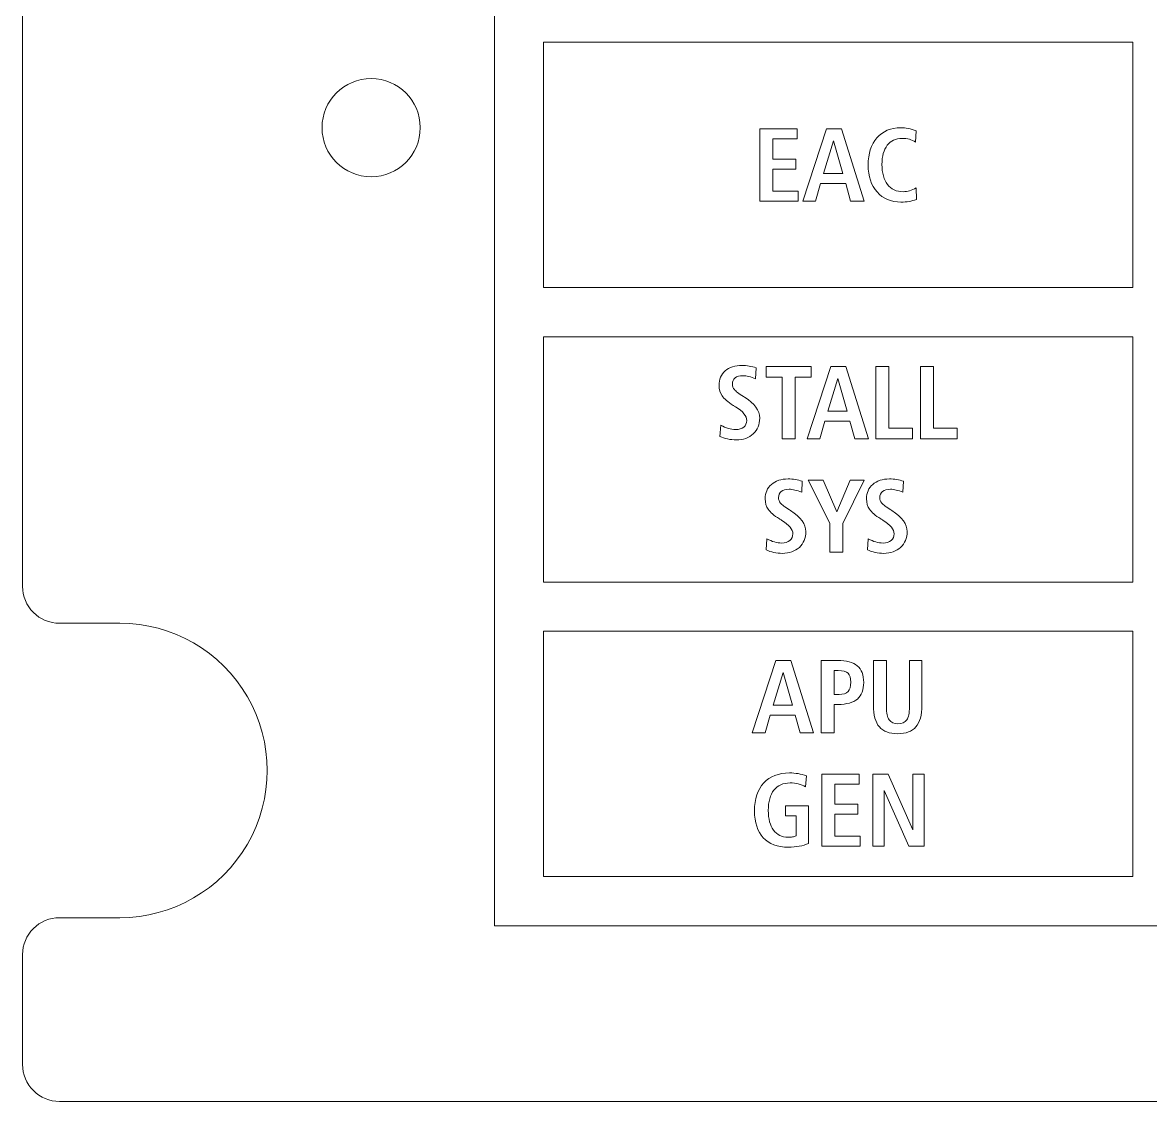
# Model space of a CAD drawing. Header units: millimetres. Extents: x -170 to 781, y -239 to -77.
# Drawn here: x 481.44 to 527.39, y -239.32 to -195.35 of the extents above; entities that cross this region are included whole.
import ezdxf

# ---------------------------------------------------------------- set-up
doc = ezdxf.new("R2010")
doc.units = ezdxf.units.MM
doc.header["$MEASUREMENT"] = 0
for name, color, linetype in [('Cut', 7, 'Continuous'), ('Engrave', 7, 'Continuous'), ('Mask', 7, 'Continuous')]:
    doc.layers.add(name, color=color, linetype=linetype)

msp = doc.modelspace()

# ---------------------------------------------------------------- linework, layer by layer
at = {"layer": 'Cut', "color": 250, "lineweight": 9}
msp.add_ellipse((495.6435, -199.6357), major_axis=(0, 2), ratio=1, dxfattribs=at)
msp.add_open_spline([(625.8935, -133.0419), (625.8935, -133.0419), (625.8935, -185.2646), (625.8935, -185.2646), (625.8935, -185.2646), (625.8935, -185.2654), (625.8935, -185.2661), (625.8935, -185.2669), (625.8935, -185.2669), (625.8935, -185.2669), (625.8935, -189.7544), (625.8935, -189.7544), (625.8935, -189.7544), (625.8935, -189.7544), (625.8935, -204.7521), (625.8935, -204.7521), (625.8935, -204.7521), (625.8935, -204.7529), (625.8935, -204.7536), (625.8935, -204.7544), (625.8935, -204.7544), (625.8935, -204.7544), (625.8935, -211.5419), (625.8935, -211.5419), (625.8935, -211.5419), (625.8935, -211.5419), (625.8935, -218.3294), (625.8935, -218.3294), (625.8935, -218.3294), (625.8933, -218.7274), (625.7349, -219.1091), (625.4532, -219.3904), (625.4532, -219.3904), (625.1716, -219.6717), (624.7916, -219.8296), (624.3935, -219.8294), (624.3935, -219.8294), (624.3935, -219.8294), (621.931, -219.8294), (621.931, -219.8294), (621.931, -219.8294), (619.7874, -219.8294), (617.8067, -220.973), (616.7349, -222.8294), (616.7349, -222.8294), (615.6631, -224.6858), (615.6631, -226.973), (616.7349, -228.8294), (616.7349, -228.8294), (617.8067, -230.6858), (619.7874, -231.8294), (621.931, -231.8294), (621.931, -231.8294), (621.931, -231.8294), (624.3935, -231.8294), (624.3935, -231.8294), (624.3935, -231.8294), (624.7916, -231.8296), (625.1733, -231.988), (625.4546, -232.2697), (625.4546, -232.2697), (625.7359, -232.5513), (625.8938, -232.9313), (625.8935, -233.3294), (625.8935, -233.3294), (625.8935, -233.3294), (625.8935, -237.8169), (625.8935, -237.8169), (625.8935, -237.8169), (625.8933, -238.2149), (625.7349, -238.5966), (625.4532, -238.8779), (625.4532, -238.8779), (625.1716, -239.1592), (624.7916, -239.3171), (624.3935, -239.3169), (624.3935, -239.3169), (624.3935, -239.3169), (482.9435, -239.3169), (482.9435, -239.3169), (482.9435, -239.3169), (482.5455, -239.3166), (482.1638, -239.1582), (481.8825, -238.8766), (481.8825, -238.8766), (481.6012, -238.5949), (481.4433, -238.2149), (481.4435, -237.8169), (481.4435, -237.8169), (481.4435, -237.8169), (481.4435, -233.3294), (481.4435, -233.3294), (481.4435, -233.3294), (481.4438, -232.9313), (481.6022, -232.5496), (481.8838, -232.2683), (481.8838, -232.2683), (482.1655, -231.987), (482.5455, -231.8291), (482.9435, -231.8294), (482.9435, -231.8294), (482.9435, -231.8294), (485.406, -231.8294), (485.406, -231.8294), (485.406, -231.8294), (487.5496, -231.8294), (489.5304, -230.6858), (490.6022, -228.8294), (490.6022, -228.8294), (491.674, -226.973), (491.674, -224.6858), (490.6022, -222.8294), (490.6022, -222.8294), (489.5304, -220.973), (487.5496, -219.8294), (485.406, -219.8294), (485.406, -219.8294), (485.406, -219.8294), (482.9435, -219.8294), (482.9435, -219.8294), (482.9435, -219.8294), (482.5455, -219.8291), (482.1638, -219.6707), (481.8825, -219.3891), (481.8825, -219.3891), (481.6012, -219.1074), (481.4433, -218.7274), (481.4435, -218.3294), (481.4435, -218.3294), (481.4435, -218.3294), (481.4435, -211.5419), (481.4435, -211.5419), (481.4435, -211.5419), (481.4435, -211.5419), (481.4435, -204.7544), (481.4435, -204.7544), (481.4435, -204.7544), (481.4435, -204.7544), (481.4435, -189.7559), (481.4435, -189.7559), (481.4435, -189.7559), (481.4435, -189.7554), (481.4435, -189.7549), (481.4435, -189.7544), (481.4435, -189.7544), (481.4435, -189.7544), (481.4435, -185.2669), (481.4435, -185.2669), (481.4435, -185.2669), (481.4435, -185.2669), (481.4435, -133.0434), (481.4435, -133.0434), (481.4435, -133.0434), (481.4435, -133.0429), (481.4435, -133.0424), (481.4435, -133.0419), (481.4435, -133.0419), (481.4435, -133.0419), (481.4435, -128.5544), (481.4435, -128.5544), (481.4435, -128.5544), (481.4435, -128.5544), (481.4435, -113.5559), (481.4435, -113.5559), (481.4435, -113.5559), (481.4435, -113.5554), (481.4435, -113.5549), (481.4435, -113.5544), (481.4435, -113.5544), (481.4435, -113.5544), (481.4435, -106.7669), (481.4435, -106.7669), (481.4435, -106.7669), (481.4435, -106.7669), (481.4435, -99.9794), (481.4435, -99.9794), (481.4435, -99.9794), (481.4438, -99.5813), (481.6022, -99.1996), (481.8838, -98.9183), (481.8838, -98.9183), (482.1655, -98.637), (482.5455, -98.4791), (482.9435, -98.4794), (482.9435, -98.4794), (482.9435, -98.4794), (485.406, -98.4794), (485.406, -98.4794), (485.406, -98.4794), (487.5496, -98.4794), (489.5304, -97.3358), (490.6022, -95.4794), (490.6022, -95.4794), (491.674, -93.623), (491.674, -91.3358), (490.6022, -89.4794), (490.6022, -89.4794), (489.5304, -87.623), (487.5496, -86.4794), (485.406, -86.4794), (485.406, -86.4794), (485.406, -86.4794), (482.9435, -86.4794), (482.9435, -86.4794), (482.9435, -86.4794), (482.5455, -86.4791), (482.1638, -86.3207), (481.8825, -86.0391), (481.8825, -86.0391), (481.6012, -85.7574), (481.4433, -85.3774), (481.4435, -84.9794), (481.4435, -84.9794), (481.4435, -84.9794), (481.4435, -80.4919), (481.4435, -80.4919), (481.4435, -80.4919), (481.4438, -80.0938), (481.6022, -79.7121), (481.8838, -79.4308), (481.8838, -79.4308), (482.1655, -79.1495), (482.5455, -78.9916), (482.9435, -78.9919), (482.9435, -78.9919), (482.9435, -78.9919), (624.3935, -78.9919), (624.3935, -78.9919), (624.3935, -78.9919), (624.7916, -78.9921), (625.1733, -79.1505), (625.4546, -79.4322), (625.4546, -79.4322), (625.7359, -79.7138), (625.8938, -80.0938), (625.8935, -80.4919), (625.8935, -80.4919), (625.8935, -80.4919), (625.8935, -84.9794), (625.8935, -84.9794), (625.8935, -84.9794), (625.8933, -85.3774), (625.7349, -85.7591), (625.4532, -86.0404), (625.4532, -86.0404), (625.1716, -86.3217), (624.7916, -86.4796), (624.3935, -86.4794), (624.3935, -86.4794), (624.3935, -86.4794), (621.931, -86.4794), (621.931, -86.4794), (621.931, -86.4794), (619.7874, -86.4794), (617.8067, -87.623), (616.7349, -89.4794), (616.7349, -89.4794), (615.6631, -91.3358), (615.6631, -93.623), (616.7349, -95.4794), (616.7349, -95.4794), (617.8067, -97.3358), (619.7874, -98.4794), (621.931, -98.4794), (621.931, -98.4794), (621.931, -98.4794), (624.3935, -98.4794), (624.3935, -98.4794), (624.3935, -98.4794), (624.7916, -98.4796), (625.1733, -98.638), (625.4546, -98.9197), (625.4546, -98.9197), (625.7359, -99.2013), (625.8938, -99.5813), (625.8935, -99.9794), (625.8935, -99.9794), (625.8935, -99.9794), (625.8935, -106.7669), (625.8935, -106.7669), (625.8935, -106.7669), (625.8935, -106.7669), (625.8935, -113.5544), (625.8935, -113.5544), (625.8935, -113.5544), (625.8935, -113.5544), (625.8935, -128.5521), (625.8935, -128.5521), (625.8935, -128.5521), (625.8935, -128.5529), (625.8935, -128.5536), (625.8935, -128.5544), (625.8935, -128.5544), (625.8935, -128.5544), (625.8935, -133.0419), (625.8935, -133.0419)], degree=3, knots=[0, 0, 0, 0, 0.0133333, 0.0133333, 0.0133333, 0.0133333, 0.0266667, 0.0266667, 0.0266667, 0.0266667, 0.04, 0.04, 0.04, 0.04, 0.0533333, 0.0533333, 0.0533333, 0.0533333, 0.0666667, 0.0666667, 0.0666667, 0.0666667, 0.08, 0.08, 0.08, 0.08, 0.0933333, 0.0933333, 0.0933333, 0.0933333, 0.1066667, 0.1066667, 0.1066667, 0.1066667, 0.12, 0.12, 0.12, 0.12, 0.1333333, 0.1333333, 0.1333333, 0.1333333, 0.1466667, 0.1466667, 0.1466667, 0.1466667, 0.16, 0.16, 0.16, 0.16, 0.1733333, 0.1733333, 0.1733333, 0.1733333, 0.1866667, 0.1866667, 0.1866667, 0.1866667, 0.2, 0.2, 0.2, 0.2, 0.2133333, 0.2133333, 0.2133333, 0.2133333, 0.2266667, 0.2266667, 0.2266667, 0.2266667, 0.24, 0.24, 0.24, 0.24, 0.2533333, 0.2533333, 0.2533333, 0.2533333, 0.2666667, 0.2666667, 0.2666667, 0.2666667, 0.28, 0.28, 0.28, 0.28, 0.2933333, 0.2933333, 0.2933333, 0.2933333, 0.3066667, 0.3066667, 0.3066667, 0.3066667, 0.32, 0.32, 0.32, 0.32, 0.3333333, 0.3333333, 0.3333333, 0.3333333, 0.3466667, 0.3466667, 0.3466667, 0.3466667, 0.36, 0.36, 0.36, 0.36, 0.3733333, 0.3733333, 0.3733333, 0.3733333, 0.3866667, 0.3866667, 0.3866667, 0.3866667, 0.4, 0.4, 0.4, 0.4, 0.4133333, 0.4133333, 0.4133333, 0.4133333, 0.4266667, 0.4266667, 0.4266667, 0.4266667, 0.44, 0.44, 0.44, 0.44, 0.4533333, 0.4533333, 0.4533333, 0.4533333, 0.4666667, 0.4666667, 0.4666667, 0.4666667, 0.48, 0.48, 0.48, 0.48, 0.4933333, 0.4933333, 0.4933333, 0.4933333, 0.5066667, 0.5066667, 0.5066667, 0.5066667, 0.52, 0.52, 0.52, 0.52, 0.5333333, 0.5333333, 0.5333333, 0.5333333, 0.5466667, 0.5466667, 0.5466667, 0.5466667, 0.56, 0.56, 0.56, 0.56, 0.5733333, 0.5733333, 0.5733333, 0.5733333, 0.5866667, 0.5866667, 0.5866667, 0.5866667, 0.6, 0.6, 0.6, 0.6, 0.6133333, 0.6133333, 0.6133333, 0.6133333, 0.6266667, 0.6266667, 0.6266667, 0.6266667, 0.64, 0.64, 0.64, 0.64, 0.6533333, 0.6533333, 0.6533333, 0.6533333, 0.6666667, 0.6666667, 0.6666667, 0.6666667, 0.68, 0.68, 0.68, 0.68, 0.6933333, 0.6933333, 0.6933333, 0.6933333, 0.7066667, 0.7066667, 0.7066667, 0.7066667, 0.72, 0.72, 0.72, 0.72, 0.7333333, 0.7333333, 0.7333333, 0.7333333, 0.7466667, 0.7466667, 0.7466667, 0.7466667, 0.76, 0.76, 0.76, 0.76, 0.7733333, 0.7733333, 0.7733333, 0.7733333, 0.7866667, 0.7866667, 0.7866667, 0.7866667, 0.8, 0.8, 0.8, 0.8, 0.8133333, 0.8133333, 0.8133333, 0.8133333, 0.8266667, 0.8266667, 0.8266667, 0.8266667, 0.84, 0.84, 0.84, 0.84, 0.8533333, 0.8533333, 0.8533333, 0.8533333, 0.8666667, 0.8666667, 0.8666667, 0.8666667, 0.88, 0.88, 0.88, 0.88, 0.8933333, 0.8933333, 0.8933333, 0.8933333, 0.9066667, 0.9066667, 0.9066667, 0.9066667, 0.92, 0.92, 0.92, 0.92, 0.9333333, 0.9333333, 0.9333333, 0.9333333, 0.9466667, 0.9466667, 0.9466667, 0.9466667, 0.96, 0.96, 0.96, 0.96, 0.9733333, 0.9733333, 0.9733333, 0.9733333, 1, 1, 1, 1], dxfattribs=at)
at = {"layer": 'Engrave', "color": 2, "lineweight": 9}
msp.add_lwpolyline([(500.6685, -232.1544), (606.6685, -232.1544), (606.6685, -86.1544), (500.6685, -86.1544), (500.6685, -232.1544)], close=True, dxfattribs=at)
at = {"layer": 'Engrave', "color": 240, "lineweight": 9}
for points, knots in [([(511.4783, -199.6876), (511.4783, -199.6876), (512.9938, -199.6876), (512.9938, -199.6876), (512.9938, -199.6876), (512.9938, -199.6876), (512.9938, -200.094), (512.9938, -200.094), (512.9938, -200.094), (512.9938, -200.094), (512.0074, -200.094), (512.0074, -200.094), (512.0074, -200.094), (512.0074, -200.094), (512.0074, -200.9152), (512.0074, -200.9152), (512.0074, -200.9152), (512.0074, -200.9152), (512.9388, -200.9152), (512.9388, -200.9152), (512.9388, -200.9152), (512.9388, -200.9152), (512.9388, -201.3216), (512.9388, -201.3216), (512.9388, -201.3216), (512.9388, -201.3216), (512.0074, -201.3216), (512.0074, -201.3216), (512.0074, -201.3216), (512.0074, -201.3216), (512.0074, -202.2191), (512.0074, -202.2191), (512.0074, -202.2191), (512.0074, -202.2191), (513.0404, -202.2191), (513.0404, -202.2191), (513.0404, -202.2191), (513.0404, -202.2191), (513.0404, -202.6255), (513.0404, -202.6255), (513.0404, -202.6255), (513.0404, -202.6255), (511.4783, -202.6255), (511.4783, -202.6255), (511.4783, -202.6255), (511.4783, -202.6255), (511.4783, -199.6876), (511.4783, -199.6876)], [0, 0, 0, 0, 0.0769231, 0.0769231, 0.0769231, 0.0769231, 0.1538462, 0.1538462, 0.1538462, 0.1538462, 0.2307692, 0.2307692, 0.2307692, 0.2307692, 0.3076923, 0.3076923, 0.3076923, 0.3076923, 0.3846154, 0.3846154, 0.3846154, 0.3846154, 0.4615385, 0.4615385, 0.4615385, 0.4615385, 0.5384615, 0.5384615, 0.5384615, 0.5384615, 0.6153846, 0.6153846, 0.6153846, 0.6153846, 0.6923077, 0.6923077, 0.6923077, 0.6923077, 0.7692308, 0.7692308, 0.7692308, 0.7692308, 0.8461538, 0.8461538, 0.8461538, 0.8461538, 1, 1, 1, 1]), ([(514.1933, -199.6876), (514.1933, -199.6876), (514.8029, -199.6876), (514.8029, -199.6876), (514.8029, -199.6876), (514.8029, -199.6876), (515.725, -202.6255), (515.725, -202.6255), (515.725, -202.6255), (515.725, -202.6255), (515.1712, -202.6255), (515.1712, -202.6255), (515.1712, -202.6255), (515.1712, -202.6255), (514.9764, -201.9143), (514.9764, -201.9143), (514.9764, -201.9143), (514.9764, -201.9143), (513.9513, -201.9143), (513.9513, -201.9143), (513.9513, -201.9143), (513.9513, -201.9143), (513.7488, -202.6255), (513.7488, -202.6255), (513.7488, -202.6255), (513.7488, -202.6255), (513.2274, -202.6255), (513.2274, -202.6255), (513.2274, -202.6255), (513.2274, -202.6255), (514.1933, -199.6876), (514.1933, -199.6876)], [0, 0, 0, 0, 0.1111111, 0.1111111, 0.1111111, 0.1111111, 0.2222222, 0.2222222, 0.2222222, 0.2222222, 0.3333333, 0.3333333, 0.3333333, 0.3333333, 0.4444444, 0.4444444, 0.4444444, 0.4444444, 0.5555556, 0.5555556, 0.5555556, 0.5555556, 0.6666667, 0.6666667, 0.6666667, 0.6666667, 0.7777778, 0.7777778, 0.7777778, 0.7777778, 1, 1, 1, 1]), ([(517.8423, -199.7652), (517.8423, -199.7652), (517.8212, -200.2217), (517.8212, -200.2217), (517.8212, -200.2217), (517.74, -200.1695), (517.6568, -200.1314), (517.5714, -200.1081), (517.5714, -200.1081), (517.486, -200.0848), (517.3858, -200.0728), (517.2715, -200.0728), (517.2715, -200.0728), (517.0154, -200.0728), (516.815, -200.1667), (516.6704, -200.3536), (516.6704, -200.3536), (516.5258, -200.5413), (516.4531, -200.8017), (516.4531, -201.1347), (516.4531, -201.1347), (516.4531, -201.486), (516.5286, -201.7591), (516.6796, -201.9531), (516.6796, -201.9531), (516.8306, -202.1471), (517.0415, -202.2445), (517.3132, -202.2445), (517.3132, -202.2445), (517.4042, -202.2445), (517.4931, -202.2318), (517.5806, -202.2064), (517.5806, -202.2064), (517.6681, -202.181), (517.7555, -202.1422), (517.8423, -202.0914), (517.8423, -202.0914), (517.8423, -202.0914), (517.8585, -202.5578), (517.8585, -202.5578), (517.8585, -202.5578), (517.7619, -202.5952), (517.6617, -202.6227), (517.558, -202.641), (517.558, -202.641), (517.4536, -202.6587), (517.3435, -202.6678), (517.2278, -202.6678), (517.2278, -202.6678), (516.8242, -202.6678), (516.5004, -202.531), (516.2562, -202.2572), (516.2562, -202.2572), (516.0121, -201.9842), (515.8901, -201.618), (515.8901, -201.1608), (515.8901, -201.1608), (515.8901, -200.6937), (516.0093, -200.3233), (516.2485, -200.0502), (516.2485, -200.0502), (516.4877, -199.7772), (516.8101, -199.641), (517.2158, -199.641), (517.2158, -199.641), (517.3174, -199.641), (517.4204, -199.6509), (517.5234, -199.6707), (517.5234, -199.6707), (517.6271, -199.6911), (517.733, -199.7222), (517.8423, -199.7652)], [0, 0, 0, 0, 0.0526316, 0.0526316, 0.0526316, 0.0526316, 0.1052632, 0.1052632, 0.1052632, 0.1052632, 0.1578947, 0.1578947, 0.1578947, 0.1578947, 0.2105263, 0.2105263, 0.2105263, 0.2105263, 0.2631579, 0.2631579, 0.2631579, 0.2631579, 0.3157895, 0.3157895, 0.3157895, 0.3157895, 0.3684211, 0.3684211, 0.3684211, 0.3684211, 0.4210526, 0.4210526, 0.4210526, 0.4210526, 0.4736842, 0.4736842, 0.4736842, 0.4736842, 0.5263158, 0.5263158, 0.5263158, 0.5263158, 0.5789474, 0.5789474, 0.5789474, 0.5789474, 0.6315789, 0.6315789, 0.6315789, 0.6315789, 0.6842105, 0.6842105, 0.6842105, 0.6842105, 0.7368421, 0.7368421, 0.7368421, 0.7368421, 0.7894737, 0.7894737, 0.7894737, 0.7894737, 0.8421053, 0.8421053, 0.8421053, 0.8421053, 0.8947368, 0.8947368, 0.8947368, 0.8947368, 1, 1, 1, 1]), ([(514.4847, -200.1695), (514.4847, -200.1695), (514.0776, -201.4994), (514.0776, -201.4994), (514.0776, -201.4994), (514.0776, -201.4994), (514.8607, -201.4994), (514.8607, -201.4994), (514.8607, -201.4994), (514.8607, -201.4994), (514.4847, -200.1695), (514.4847, -200.1695)], [0, 0, 0, 0, 0.25, 0.25, 0.25, 0.25, 0.5, 0.5, 0.5, 0.5, 1, 1, 1, 1]), ([(511.3283, -209.4197), (511.3283, -209.4197), (511.3036, -209.8677), (511.3036, -209.8677), (511.3036, -209.8677), (511.207, -209.8275), (511.1159, -209.7971), (511.0306, -209.7767), (511.0306, -209.7767), (510.9452, -209.7562), (510.8655, -209.7456), (510.7914, -209.7456), (510.7914, -209.7456), (510.6524, -209.7456), (510.5452, -209.7753), (510.4711, -209.8345), (510.4711, -209.8345), (510.397, -209.8938), (510.3596, -209.9785), (510.3596, -210.0885), (510.3596, -210.0885), (510.3596, -210.1697), (510.3871, -210.2437), (510.4414, -210.3101), (510.4414, -210.3101), (510.4958, -210.3757), (510.6185, -210.4688), (510.8097, -210.5888), (510.8097, -210.5888), (510.8097, -210.5888), (510.8528, -210.6156), (510.8528, -210.6156), (510.8528, -210.6156), (511.2662, -210.8787), (511.473, -211.1638), (511.473, -211.4714), (511.473, -211.4714), (511.473, -211.7353), (511.3848, -211.9498), (511.2084, -212.1127), (511.2084, -212.1127), (511.032, -212.2757), (510.8013, -212.3576), (510.5162, -212.3576), (510.5162, -212.3576), (510.3991, -212.3576), (510.2827, -212.3449), (510.1677, -212.3202), (510.1677, -212.3202), (510.0527, -212.2955), (509.9476, -212.2609), (509.8509, -212.2172), (509.8509, -212.2172), (509.8509, -212.2172), (509.8904, -211.7649), (509.8904, -211.7649), (509.8904, -211.7649), (509.9934, -211.8228), (510.095, -211.8658), (510.1952, -211.8947), (510.1952, -211.8947), (510.2947, -211.9237), (510.3935, -211.9385), (510.4915, -211.9385), (510.4915, -211.9385), (510.6305, -211.9385), (510.7406, -211.9046), (510.8217, -211.8362), (510.8217, -211.8362), (510.9029, -211.7677), (510.9438, -211.6767), (510.9438, -211.5624), (510.9438, -211.5624), (510.9438, -211.3832), (510.7935, -211.2005), (510.4936, -211.0149), (510.4936, -211.0149), (510.4499, -210.9874), (510.4167, -210.9662), (510.3949, -210.9528), (510.3949, -210.9528), (510.1726, -210.8124), (510.0209, -210.6826), (509.9398, -210.5634), (509.9398, -210.5634), (509.8587, -210.4441), (509.8177, -210.3023), (509.8177, -210.1386), (509.8177, -210.1386), (509.8177, -209.8903), (509.9017, -209.6934), (510.0696, -209.5467), (510.0696, -209.5467), (510.2375, -209.3999), (510.4661, -209.3265), (510.754, -209.3265), (510.754, -209.3265), (510.8485, -209.3265), (510.9452, -209.3343), (511.0419, -209.3505), (511.0419, -209.3505), (511.1392, -209.366), (511.2345, -209.3893), (511.3283, -209.4197)], [0, 0, 0, 0, 0.037037, 0.037037, 0.037037, 0.037037, 0.0740741, 0.0740741, 0.0740741, 0.0740741, 0.1111111, 0.1111111, 0.1111111, 0.1111111, 0.1481481, 0.1481481, 0.1481481, 0.1481481, 0.1851852, 0.1851852, 0.1851852, 0.1851852, 0.2222222, 0.2222222, 0.2222222, 0.2222222, 0.2592593, 0.2592593, 0.2592593, 0.2592593, 0.2962963, 0.2962963, 0.2962963, 0.2962963, 0.3333333, 0.3333333, 0.3333333, 0.3333333, 0.3703704, 0.3703704, 0.3703704, 0.3703704, 0.4074074, 0.4074074, 0.4074074, 0.4074074, 0.4444444, 0.4444444, 0.4444444, 0.4444444, 0.4814815, 0.4814815, 0.4814815, 0.4814815, 0.5185185, 0.5185185, 0.5185185, 0.5185185, 0.5555556, 0.5555556, 0.5555556, 0.5555556, 0.5925926, 0.5925926, 0.5925926, 0.5925926, 0.6296296, 0.6296296, 0.6296296, 0.6296296, 0.6666667, 0.6666667, 0.6666667, 0.6666667, 0.7037037, 0.7037037, 0.7037037, 0.7037037, 0.7407407, 0.7407407, 0.7407407, 0.7407407, 0.7777778, 0.7777778, 0.7777778, 0.7777778, 0.8148148, 0.8148148, 0.8148148, 0.8148148, 0.8518519, 0.8518519, 0.8518519, 0.8518519, 0.8888889, 0.8888889, 0.8888889, 0.8888889, 0.9259259, 0.9259259, 0.9259259, 0.9259259, 1, 1, 1, 1]), ([(511.7312, -209.3731), (511.7312, -209.3731), (513.5727, -209.3731), (513.5727, -209.3731), (513.5727, -209.3731), (513.5727, -209.3731), (513.5727, -209.7964), (513.5727, -209.7964), (513.5727, -209.7964), (513.5727, -209.7964), (512.9165, -209.7964), (512.9165, -209.7964), (512.9165, -209.7964), (512.9165, -209.7964), (512.9165, -212.311), (512.9165, -212.311), (512.9165, -212.311), (512.9165, -212.311), (512.3831, -212.311), (512.3831, -212.311), (512.3831, -212.311), (512.3831, -212.311), (512.3831, -209.7964), (512.3831, -209.7964), (512.3831, -209.7964), (512.3831, -209.7964), (511.7312, -209.7964), (511.7312, -209.7964), (511.7312, -209.7964), (511.7312, -209.7964), (511.7312, -209.3731), (511.7312, -209.3731)], [0, 0, 0, 0, 0.1111111, 0.1111111, 0.1111111, 0.1111111, 0.2222222, 0.2222222, 0.2222222, 0.2222222, 0.3333333, 0.3333333, 0.3333333, 0.3333333, 0.4444444, 0.4444444, 0.4444444, 0.4444444, 0.5555556, 0.5555556, 0.5555556, 0.5555556, 0.6666667, 0.6666667, 0.6666667, 0.6666667, 0.7777778, 0.7777778, 0.7777778, 0.7777778, 1, 1, 1, 1]), ([(514.3672, -209.3731), (514.3672, -209.3731), (514.9768, -209.3731), (514.9768, -209.3731), (514.9768, -209.3731), (514.9768, -209.3731), (515.8989, -212.311), (515.8989, -212.311), (515.8989, -212.311), (515.8989, -212.311), (515.3451, -212.311), (515.3451, -212.311), (515.3451, -212.311), (515.3451, -212.311), (515.1503, -211.5998), (515.1503, -211.5998), (515.1503, -211.5998), (515.1503, -211.5998), (514.1252, -211.5998), (514.1252, -211.5998), (514.1252, -211.5998), (514.1252, -211.5998), (513.9227, -212.311), (513.9227, -212.311), (513.9227, -212.311), (513.9227, -212.311), (513.4013, -212.311), (513.4013, -212.311), (513.4013, -212.311), (513.4013, -212.311), (514.3672, -209.3731), (514.3672, -209.3731)], [0, 0, 0, 0, 0.1111111, 0.1111111, 0.1111111, 0.1111111, 0.2222222, 0.2222222, 0.2222222, 0.2222222, 0.3333333, 0.3333333, 0.3333333, 0.3333333, 0.4444444, 0.4444444, 0.4444444, 0.4444444, 0.5555556, 0.5555556, 0.5555556, 0.5555556, 0.6666667, 0.6666667, 0.6666667, 0.6666667, 0.7777778, 0.7777778, 0.7777778, 0.7777778, 1, 1, 1, 1]), ([(516.2037, -209.3731), (516.2037, -209.3731), (516.7328, -209.3731), (516.7328, -209.3731), (516.7328, -209.3731), (516.7328, -209.3731), (516.7328, -211.8792), (516.7328, -211.8792), (516.7328, -211.8792), (516.7328, -211.8792), (517.6938, -211.8792), (517.6938, -211.8792), (517.6938, -211.8792), (517.6938, -211.8792), (517.6938, -212.311), (517.6938, -212.311), (517.6938, -212.311), (517.6938, -212.311), (516.2037, -212.311), (516.2037, -212.311), (516.2037, -212.311), (516.2037, -212.311), (516.2037, -209.3731), (516.2037, -209.3731)], [0, 0, 0, 0, 0.1428571, 0.1428571, 0.1428571, 0.1428571, 0.2857143, 0.2857143, 0.2857143, 0.2857143, 0.4285714, 0.4285714, 0.4285714, 0.4285714, 0.5714286, 0.5714286, 0.5714286, 0.5714286, 0.7142857, 0.7142857, 0.7142857, 0.7142857, 1, 1, 1, 1]), ([(518.029, -209.3731), (518.029, -209.3731), (518.5581, -209.3731), (518.5581, -209.3731), (518.5581, -209.3731), (518.5581, -209.3731), (518.5581, -211.8792), (518.5581, -211.8792), (518.5581, -211.8792), (518.5581, -211.8792), (519.5191, -211.8792), (519.5191, -211.8792), (519.5191, -211.8792), (519.5191, -211.8792), (519.5191, -212.311), (519.5191, -212.311), (519.5191, -212.311), (519.5191, -212.311), (518.029, -212.311), (518.029, -212.311), (518.029, -212.311), (518.029, -212.311), (518.029, -209.3731), (518.029, -209.3731)], [0, 0, 0, 0, 0.1428571, 0.1428571, 0.1428571, 0.1428571, 0.2857143, 0.2857143, 0.2857143, 0.2857143, 0.4285714, 0.4285714, 0.4285714, 0.4285714, 0.5714286, 0.5714286, 0.5714286, 0.5714286, 0.7142857, 0.7142857, 0.7142857, 0.7142857, 1, 1, 1, 1]), ([(514.6586, -209.855), (514.6586, -209.855), (514.2515, -211.1849), (514.2515, -211.1849), (514.2515, -211.1849), (514.2515, -211.1849), (515.0346, -211.1849), (515.0346, -211.1849), (515.0346, -211.1849), (515.0346, -211.1849), (514.6586, -209.855), (514.6586, -209.855)], [0, 0, 0, 0, 0.25, 0.25, 0.25, 0.25, 0.5, 0.5, 0.5, 0.5, 1, 1, 1, 1]), ([(513.2076, -214.0444), (513.2076, -214.0444), (513.1829, -214.4924), (513.1829, -214.4924), (513.1829, -214.4924), (513.0863, -214.4522), (512.9952, -214.4218), (512.9099, -214.4014), (512.9099, -214.4014), (512.8245, -214.3809), (512.7448, -214.3703), (512.6707, -214.3703), (512.6707, -214.3703), (512.5317, -214.3703), (512.4245, -214.4), (512.3504, -214.4592), (512.3504, -214.4592), (512.2763, -214.5185), (512.2389, -214.6032), (512.2389, -214.7132), (512.2389, -214.7132), (512.2389, -214.7944), (512.2664, -214.8684), (512.3207, -214.9348), (512.3207, -214.9348), (512.3751, -215.0004), (512.4978, -215.0935), (512.689, -215.2135), (512.689, -215.2135), (512.689, -215.2135), (512.7321, -215.2403), (512.7321, -215.2403), (512.7321, -215.2403), (513.1455, -215.5034), (513.3523, -215.7885), (513.3523, -216.0961), (513.3523, -216.0961), (513.3523, -216.36), (513.2641, -216.5745), (513.0877, -216.7374), (513.0877, -216.7374), (512.9113, -216.9004), (512.6806, -216.9823), (512.3955, -216.9823), (512.3955, -216.9823), (512.2784, -216.9823), (512.162, -216.9696), (512.047, -216.9449), (512.047, -216.9449), (511.932, -216.9202), (511.8269, -216.8856), (511.7302, -216.8419), (511.7302, -216.8419), (511.7302, -216.8419), (511.7697, -216.3896), (511.7697, -216.3896), (511.7697, -216.3896), (511.8727, -216.4475), (511.9743, -216.4905), (512.0745, -216.5194), (512.0745, -216.5194), (512.174, -216.5484), (512.2728, -216.5632), (512.3708, -216.5632), (512.3708, -216.5632), (512.5098, -216.5632), (512.6199, -216.5293), (512.701, -216.4609), (512.701, -216.4609), (512.7822, -216.3924), (512.8231, -216.3014), (512.8231, -216.1871), (512.8231, -216.1871), (512.8231, -216.0079), (512.6728, -215.8252), (512.3729, -215.6396), (512.3729, -215.6396), (512.3292, -215.6121), (512.296, -215.5909), (512.2742, -215.5775), (512.2742, -215.5775), (512.0519, -215.4371), (511.9002, -215.3073), (511.8191, -215.1881), (511.8191, -215.1881), (511.738, -215.0688), (511.697, -214.927), (511.697, -214.7633), (511.697, -214.7633), (511.697, -214.515), (511.781, -214.3181), (511.9489, -214.1714), (511.9489, -214.1714), (512.1168, -214.0246), (512.3454, -213.9512), (512.6333, -213.9512), (512.6333, -213.9512), (512.7278, -213.9512), (512.8245, -213.959), (512.9212, -213.9752), (512.9212, -213.9752), (513.0185, -213.9907), (513.1138, -214.014), (513.2076, -214.0444)], [0, 0, 0, 0, 0.037037, 0.037037, 0.037037, 0.037037, 0.0740741, 0.0740741, 0.0740741, 0.0740741, 0.1111111, 0.1111111, 0.1111111, 0.1111111, 0.1481481, 0.1481481, 0.1481481, 0.1481481, 0.1851852, 0.1851852, 0.1851852, 0.1851852, 0.2222222, 0.2222222, 0.2222222, 0.2222222, 0.2592593, 0.2592593, 0.2592593, 0.2592593, 0.2962963, 0.2962963, 0.2962963, 0.2962963, 0.3333333, 0.3333333, 0.3333333, 0.3333333, 0.3703704, 0.3703704, 0.3703704, 0.3703704, 0.4074074, 0.4074074, 0.4074074, 0.4074074, 0.4444444, 0.4444444, 0.4444444, 0.4444444, 0.4814815, 0.4814815, 0.4814815, 0.4814815, 0.5185185, 0.5185185, 0.5185185, 0.5185185, 0.5555556, 0.5555556, 0.5555556, 0.5555556, 0.5925926, 0.5925926, 0.5925926, 0.5925926, 0.6296296, 0.6296296, 0.6296296, 0.6296296, 0.6666667, 0.6666667, 0.6666667, 0.6666667, 0.7037037, 0.7037037, 0.7037037, 0.7037037, 0.7407407, 0.7407407, 0.7407407, 0.7407407, 0.7777778, 0.7777778, 0.7777778, 0.7777778, 0.8148148, 0.8148148, 0.8148148, 0.8148148, 0.8518519, 0.8518519, 0.8518519, 0.8518519, 0.8888889, 0.8888889, 0.8888889, 0.8888889, 0.9259259, 0.9259259, 0.9259259, 0.9259259, 1, 1, 1, 1]), ([(513.4454, -213.9978), (513.4454, -213.9978), (514.055, -213.9978), (514.055, -213.9978), (514.055, -213.9978), (514.055, -213.9978), (514.6096, -215.2918), (514.6096, -215.2918), (514.6096, -215.2918), (514.6096, -215.2918), (515.1634, -213.9978), (515.1634, -213.9978), (515.1634, -213.9978), (515.1634, -213.9978), (515.7314, -213.9978), (515.7314, -213.9978), (515.7314, -213.9978), (515.7314, -213.9978), (514.8636, -215.7673), (514.8636, -215.7673), (514.8636, -215.7673), (514.8636, -215.7673), (514.8636, -216.9357), (514.8636, -216.9357), (514.8636, -216.9357), (514.8636, -216.9357), (514.3302, -216.9357), (514.3302, -216.9357), (514.3302, -216.9357), (514.3302, -216.9357), (514.3302, -215.7511), (514.3302, -215.7511), (514.3302, -215.7511), (514.3302, -215.7511), (513.4454, -213.9978), (513.4454, -213.9978)], [0, 0, 0, 0, 0.1, 0.1, 0.1, 0.1, 0.2, 0.2, 0.2, 0.2, 0.3, 0.3, 0.3, 0.3, 0.4, 0.4, 0.4, 0.4, 0.5, 0.5, 0.5, 0.5, 0.6, 0.6, 0.6, 0.6, 0.7, 0.7, 0.7, 0.7, 0.8, 0.8, 0.8, 0.8, 1, 1, 1, 1]), ([(517.3351, -214.0444), (517.3351, -214.0444), (517.3104, -214.4924), (517.3104, -214.4924), (517.3104, -214.4924), (517.2138, -214.4522), (517.1227, -214.4218), (517.0374, -214.4014), (517.0374, -214.4014), (516.952, -214.3809), (516.8723, -214.3703), (516.7982, -214.3703), (516.7982, -214.3703), (516.6592, -214.3703), (516.552, -214.4), (516.4779, -214.4592), (516.4779, -214.4592), (516.4038, -214.5185), (516.3664, -214.6032), (516.3664, -214.7132), (516.3664, -214.7132), (516.3664, -214.7944), (516.3939, -214.8684), (516.4482, -214.9348), (516.4482, -214.9348), (516.5026, -215.0004), (516.6253, -215.0935), (516.8165, -215.2135), (516.8165, -215.2135), (516.8165, -215.2135), (516.8596, -215.2403), (516.8596, -215.2403), (516.8596, -215.2403), (517.273, -215.5034), (517.4798, -215.7885), (517.4798, -216.0961), (517.4798, -216.0961), (517.4798, -216.36), (517.3916, -216.5745), (517.2152, -216.7374), (517.2152, -216.7374), (517.0388, -216.9004), (516.8081, -216.9823), (516.523, -216.9823), (516.523, -216.9823), (516.4059, -216.9823), (516.2895, -216.9696), (516.1745, -216.9449), (516.1745, -216.9449), (516.0595, -216.9202), (515.9544, -216.8856), (515.8577, -216.8419), (515.8577, -216.8419), (515.8577, -216.8419), (515.8972, -216.3896), (515.8972, -216.3896), (515.8972, -216.3896), (516.0002, -216.4475), (516.1018, -216.4905), (516.202, -216.5194), (516.202, -216.5194), (516.3015, -216.5484), (516.4003, -216.5632), (516.4983, -216.5632), (516.4983, -216.5632), (516.6373, -216.5632), (516.7474, -216.5293), (516.8285, -216.4609), (516.8285, -216.4609), (516.9097, -216.3924), (516.9506, -216.3014), (516.9506, -216.1871), (516.9506, -216.1871), (516.9506, -216.0079), (516.8003, -215.8252), (516.5004, -215.6396), (516.5004, -215.6396), (516.4567, -215.6121), (516.4235, -215.5909), (516.4017, -215.5775), (516.4017, -215.5775), (516.1794, -215.4371), (516.0277, -215.3073), (515.9466, -215.1881), (515.9466, -215.1881), (515.8655, -215.0688), (515.8245, -214.927), (515.8245, -214.7633), (515.8245, -214.7633), (515.8245, -214.515), (515.9085, -214.3181), (516.0764, -214.1714), (516.0764, -214.1714), (516.2443, -214.0246), (516.4729, -213.9512), (516.7608, -213.9512), (516.7608, -213.9512), (516.8553, -213.9512), (516.952, -213.959), (517.0487, -213.9752), (517.0487, -213.9752), (517.146, -213.9907), (517.2413, -214.014), (517.3351, -214.0444)], [0, 0, 0, 0, 0.037037, 0.037037, 0.037037, 0.037037, 0.0740741, 0.0740741, 0.0740741, 0.0740741, 0.1111111, 0.1111111, 0.1111111, 0.1111111, 0.1481481, 0.1481481, 0.1481481, 0.1481481, 0.1851852, 0.1851852, 0.1851852, 0.1851852, 0.2222222, 0.2222222, 0.2222222, 0.2222222, 0.2592593, 0.2592593, 0.2592593, 0.2592593, 0.2962963, 0.2962963, 0.2962963, 0.2962963, 0.3333333, 0.3333333, 0.3333333, 0.3333333, 0.3703704, 0.3703704, 0.3703704, 0.3703704, 0.4074074, 0.4074074, 0.4074074, 0.4074074, 0.4444444, 0.4444444, 0.4444444, 0.4444444, 0.4814815, 0.4814815, 0.4814815, 0.4814815, 0.5185185, 0.5185185, 0.5185185, 0.5185185, 0.5555556, 0.5555556, 0.5555556, 0.5555556, 0.5925926, 0.5925926, 0.5925926, 0.5925926, 0.6296296, 0.6296296, 0.6296296, 0.6296296, 0.6666667, 0.6666667, 0.6666667, 0.6666667, 0.7037037, 0.7037037, 0.7037037, 0.7037037, 0.7407407, 0.7407407, 0.7407407, 0.7407407, 0.7777778, 0.7777778, 0.7777778, 0.7777778, 0.8148148, 0.8148148, 0.8148148, 0.8148148, 0.8518519, 0.8518519, 0.8518519, 0.8518519, 0.8888889, 0.8888889, 0.8888889, 0.8888889, 0.9259259, 0.9259259, 0.9259259, 0.9259259, 1, 1, 1, 1]), ([(512.1366, -221.352), (512.1366, -221.352), (512.7462, -221.352), (512.7462, -221.352), (512.7462, -221.352), (512.7462, -221.352), (513.6683, -224.2899), (513.6683, -224.2899), (513.6683, -224.2899), (513.6683, -224.2899), (513.1145, -224.2899), (513.1145, -224.2899), (513.1145, -224.2899), (513.1145, -224.2899), (512.9197, -223.5787), (512.9197, -223.5787), (512.9197, -223.5787), (512.9197, -223.5787), (511.8946, -223.5787), (511.8946, -223.5787), (511.8946, -223.5787), (511.8946, -223.5787), (511.6921, -224.2899), (511.6921, -224.2899), (511.6921, -224.2899), (511.6921, -224.2899), (511.1707, -224.2899), (511.1707, -224.2899), (511.1707, -224.2899), (511.1707, -224.2899), (512.1366, -221.352), (512.1366, -221.352)], [0, 0, 0, 0, 0.1111111, 0.1111111, 0.1111111, 0.1111111, 0.2222222, 0.2222222, 0.2222222, 0.2222222, 0.3333333, 0.3333333, 0.3333333, 0.3333333, 0.4444444, 0.4444444, 0.4444444, 0.4444444, 0.5555556, 0.5555556, 0.5555556, 0.5555556, 0.6666667, 0.6666667, 0.6666667, 0.6666667, 0.7777778, 0.7777778, 0.7777778, 0.7777778, 1, 1, 1, 1]), ([(513.9731, -221.352), (513.9731, -221.352), (514.6412, -221.352), (514.6412, -221.352), (514.6412, -221.352), (515.0081, -221.352), (515.2776, -221.424), (515.4498, -221.5679), (515.4498, -221.5679), (515.6226, -221.7118), (515.7087, -221.9362), (515.7087, -222.241), (515.7087, -222.241), (515.7087, -222.5458), (515.6233, -222.7716), (515.4519, -222.9183), (515.4519, -222.9183), (515.2812, -223.0651), (515.018, -223.1384), (514.6617, -223.1384), (514.6617, -223.1384), (514.6617, -223.1384), (514.5022, -223.1384), (514.5022, -223.1384), (514.5022, -223.1384), (514.5022, -223.1384), (514.5022, -224.2899), (514.5022, -224.2899), (514.5022, -224.2899), (514.5022, -224.2899), (513.9731, -224.2899), (513.9731, -224.2899), (513.9731, -224.2899), (513.9731, -224.2899), (513.9731, -221.352), (513.9731, -221.352)], [0, 0, 0, 0, 0.1, 0.1, 0.1, 0.1, 0.2, 0.2, 0.2, 0.2, 0.3, 0.3, 0.3, 0.3, 0.4, 0.4, 0.4, 0.4, 0.5, 0.5, 0.5, 0.5, 0.6, 0.6, 0.6, 0.6, 0.7, 0.7, 0.7, 0.7, 0.8, 0.8, 0.8, 0.8, 1, 1, 1, 1]), ([(516.1059, -221.352), (516.1059, -221.352), (516.6351, -221.352), (516.6351, -221.352), (516.6351, -221.352), (516.6351, -221.352), (516.6351, -223.2393), (516.6351, -223.2393), (516.6351, -223.2393), (516.6351, -223.4891), (516.6718, -223.6655), (516.7445, -223.7699), (516.7445, -223.7699), (516.8178, -223.8736), (516.9378, -223.9258), (517.1064, -223.9258), (517.1064, -223.9258), (517.2743, -223.9258), (517.3943, -223.8743), (517.4662, -223.7706), (517.4662, -223.7706), (517.5389, -223.6676), (517.5749, -223.4905), (517.5749, -223.2393), (517.5749, -223.2393), (517.5749, -223.2393), (517.5749, -221.352), (517.5749, -221.352), (517.5749, -221.352), (517.5749, -221.352), (518.0786, -221.352), (518.0786, -221.352), (518.0786, -221.352), (518.0786, -221.352), (518.0786, -223.1794), (518.0786, -223.1794), (518.0786, -223.1794), (518.0786, -223.5738), (517.9982, -223.8652), (517.8366, -224.0521), (517.8366, -224.0521), (517.6758, -224.2391), (517.4281, -224.3322), (517.0937, -224.3322), (517.0937, -224.3322), (516.7572, -224.3322), (516.5088, -224.2391), (516.3479, -224.0521), (516.3479, -224.0521), (516.1864, -223.8652), (516.1059, -223.5738), (516.1059, -223.1794), (516.1059, -223.1794), (516.1059, -223.1794), (516.1059, -221.352), (516.1059, -221.352)], [0, 0, 0, 0, 0.0666667, 0.0666667, 0.0666667, 0.0666667, 0.1333333, 0.1333333, 0.1333333, 0.1333333, 0.2, 0.2, 0.2, 0.2, 0.2666667, 0.2666667, 0.2666667, 0.2666667, 0.3333333, 0.3333333, 0.3333333, 0.3333333, 0.4, 0.4, 0.4, 0.4, 0.4666667, 0.4666667, 0.4666667, 0.4666667, 0.5333333, 0.5333333, 0.5333333, 0.5333333, 0.6, 0.6, 0.6, 0.6, 0.6666667, 0.6666667, 0.6666667, 0.6666667, 0.7333333, 0.7333333, 0.7333333, 0.7333333, 0.8, 0.8, 0.8, 0.8, 0.8666667, 0.8666667, 0.8666667, 0.8666667, 1, 1, 1, 1]), ([(512.428, -221.8339), (512.428, -221.8339), (512.0209, -223.1638), (512.0209, -223.1638), (512.0209, -223.1638), (512.0209, -223.1638), (512.804, -223.1638), (512.804, -223.1638), (512.804, -223.1638), (512.804, -223.1638), (512.428, -221.8339), (512.428, -221.8339)], [0, 0, 0, 0, 0.25, 0.25, 0.25, 0.25, 0.5, 0.5, 0.5, 0.5, 1, 1, 1, 1]), ([(514.5022, -221.7584), (514.5022, -221.7584), (514.5022, -222.732), (514.5022, -222.732), (514.5022, -222.732), (514.5022, -222.732), (514.7054, -222.732), (514.7054, -222.732), (514.7054, -222.732), (514.8776, -222.732), (515.0011, -222.6939), (515.0737, -222.617), (515.0737, -222.617), (515.1471, -222.5408), (515.1838, -222.4131), (515.1838, -222.2339), (515.1838, -222.2339), (515.1838, -222.0618), (515.1457, -221.939), (515.0702, -221.867), (515.0702, -221.867), (514.994, -221.7944), (514.8606, -221.7584), (514.6701, -221.7584), (514.6701, -221.7584), (514.6701, -221.7584), (514.5022, -221.7584), (514.5022, -221.7584)], [0, 0, 0, 0, 0.125, 0.125, 0.125, 0.125, 0.25, 0.25, 0.25, 0.25, 0.375, 0.375, 0.375, 0.375, 0.5, 0.5, 0.5, 0.5, 0.625, 0.625, 0.625, 0.625, 0.75, 0.75, 0.75, 0.75, 1, 1, 1, 1]), ([(513.3726, -226.0501), (513.3726, -226.0501), (513.3437, -226.4981), (513.3437, -226.4981), (513.3437, -226.4981), (513.2477, -226.4416), (513.1482, -226.4), (513.0452, -226.3746), (513.0452, -226.3746), (512.9429, -226.3492), (512.83, -226.3365), (512.7072, -226.3365), (512.7072, -226.3365), (512.4264, -226.3365), (512.2091, -226.4339), (512.0546, -226.6293), (512.0546, -226.6293), (511.9001, -226.8241), (511.8232, -227.0999), (511.8232, -227.4569), (511.8232, -227.4569), (511.8232, -227.8012), (511.8945, -228.0701), (512.0363, -228.262), (512.0363, -228.262), (512.1781, -228.4546), (512.3749, -228.5505), (512.6268, -228.5505), (512.6268, -228.5505), (512.6945, -228.5505), (512.7545, -228.5456), (512.8067, -228.5364), (512.8067, -228.5364), (512.8589, -228.5265), (512.9097, -228.511), (512.9577, -228.4906), (512.9577, -228.4906), (512.9577, -228.4906), (512.9577, -227.6742), (512.9577, -227.6742), (512.9577, -227.6742), (512.9577, -227.6742), (512.5302, -227.6742), (512.5302, -227.6742), (512.5302, -227.6742), (512.5302, -227.6742), (512.5302, -227.2678), (512.5302, -227.2678), (512.5302, -227.2678), (512.5302, -227.2678), (513.4615, -227.2678), (513.4615, -227.2678), (513.4615, -227.2678), (513.4615, -227.2678), (513.4615, -228.8017), (513.4615, -228.8017), (513.4615, -228.8017), (513.3486, -228.8525), (513.223, -228.8913), (513.0854, -228.9174), (513.0854, -228.9174), (512.9478, -228.9435), (512.7983, -228.9569), (512.6367, -228.9569), (512.6367, -228.9569), (512.1985, -228.9569), (511.8599, -228.8278), (511.62, -228.5703), (511.62, -228.5703), (511.3801, -228.3128), (511.2602, -227.9466), (511.2602, -227.4725), (511.2602, -227.4725), (511.2602, -226.9884), (511.3865, -226.611), (511.6383, -226.3386), (511.6383, -226.3386), (511.8909, -226.0663), (512.2402, -225.9301), (512.6868, -225.9301), (512.6868, -225.9301), (512.8074, -225.9301), (512.9253, -225.94), (513.0396, -225.9598), (513.0396, -225.9598), (513.1546, -225.9802), (513.2653, -226.0099), (513.3726, -226.0501)], [0, 0, 0, 0, 0.0434783, 0.0434783, 0.0434783, 0.0434783, 0.0869565, 0.0869565, 0.0869565, 0.0869565, 0.1304348, 0.1304348, 0.1304348, 0.1304348, 0.173913, 0.173913, 0.173913, 0.173913, 0.2173913, 0.2173913, 0.2173913, 0.2173913, 0.2608696, 0.2608696, 0.2608696, 0.2608696, 0.3043478, 0.3043478, 0.3043478, 0.3043478, 0.3478261, 0.3478261, 0.3478261, 0.3478261, 0.3913043, 0.3913043, 0.3913043, 0.3913043, 0.4347826, 0.4347826, 0.4347826, 0.4347826, 0.4782609, 0.4782609, 0.4782609, 0.4782609, 0.5217391, 0.5217391, 0.5217391, 0.5217391, 0.5652174, 0.5652174, 0.5652174, 0.5652174, 0.6086957, 0.6086957, 0.6086957, 0.6086957, 0.6521739, 0.6521739, 0.6521739, 0.6521739, 0.6956522, 0.6956522, 0.6956522, 0.6956522, 0.7391304, 0.7391304, 0.7391304, 0.7391304, 0.7826087, 0.7826087, 0.7826087, 0.7826087, 0.826087, 0.826087, 0.826087, 0.826087, 0.8695652, 0.8695652, 0.8695652, 0.8695652, 0.9130435, 0.9130435, 0.9130435, 0.9130435, 1, 1, 1, 1]), ([(514.0083, -225.9767), (514.0083, -225.9767), (515.5238, -225.9767), (515.5238, -225.9767), (515.5238, -225.9767), (515.5238, -225.9767), (515.5238, -226.3831), (515.5238, -226.3831), (515.5238, -226.3831), (515.5238, -226.3831), (514.5374, -226.3831), (514.5374, -226.3831), (514.5374, -226.3831), (514.5374, -226.3831), (514.5374, -227.2043), (514.5374, -227.2043), (514.5374, -227.2043), (514.5374, -227.2043), (515.4688, -227.2043), (515.4688, -227.2043), (515.4688, -227.2043), (515.4688, -227.2043), (515.4688, -227.6107), (515.4688, -227.6107), (515.4688, -227.6107), (515.4688, -227.6107), (514.5374, -227.6107), (514.5374, -227.6107), (514.5374, -227.6107), (514.5374, -227.6107), (514.5374, -228.5082), (514.5374, -228.5082), (514.5374, -228.5082), (514.5374, -228.5082), (515.5704, -228.5082), (515.5704, -228.5082), (515.5704, -228.5082), (515.5704, -228.5082), (515.5704, -228.9146), (515.5704, -228.9146), (515.5704, -228.9146), (515.5704, -228.9146), (514.0083, -228.9146), (514.0083, -228.9146), (514.0083, -228.9146), (514.0083, -228.9146), (514.0083, -225.9767), (514.0083, -225.9767)], [0, 0, 0, 0, 0.0769231, 0.0769231, 0.0769231, 0.0769231, 0.1538462, 0.1538462, 0.1538462, 0.1538462, 0.2307692, 0.2307692, 0.2307692, 0.2307692, 0.3076923, 0.3076923, 0.3076923, 0.3076923, 0.3846154, 0.3846154, 0.3846154, 0.3846154, 0.4615385, 0.4615385, 0.4615385, 0.4615385, 0.5384615, 0.5384615, 0.5384615, 0.5384615, 0.6153846, 0.6153846, 0.6153846, 0.6153846, 0.6923077, 0.6923077, 0.6923077, 0.6923077, 0.7692308, 0.7692308, 0.7692308, 0.7692308, 0.8461538, 0.8461538, 0.8461538, 0.8461538, 1, 1, 1, 1]), ([(516.0876, -225.9767), (516.0876, -225.9767), (516.7021, -225.9767), (516.7021, -225.9767), (516.7021, -225.9767), (516.7021, -225.9767), (517.7047, -228.2549), (517.7047, -228.2549), (517.7047, -228.2549), (517.7047, -228.2549), (517.7047, -225.9767), (517.7047, -225.9767), (517.7047, -225.9767), (517.7047, -225.9767), (518.1661, -225.9767), (518.1661, -225.9767), (518.1661, -225.9767), (518.1661, -225.9767), (518.1661, -228.9146), (518.1661, -228.9146), (518.1661, -228.9146), (518.1661, -228.9146), (517.5431, -228.9146), (517.5431, -228.9146), (517.5431, -228.9146), (517.5431, -228.9146), (516.549, -226.6441), (516.549, -226.6441), (516.549, -226.6441), (516.549, -226.6441), (516.549, -228.9146), (516.549, -228.9146), (516.549, -228.9146), (516.549, -228.9146), (516.0876, -228.9146), (516.0876, -228.9146), (516.0876, -228.9146), (516.0876, -228.9146), (516.0876, -225.9767), (516.0876, -225.9767)], [0, 0, 0, 0, 0.0909091, 0.0909091, 0.0909091, 0.0909091, 0.1818182, 0.1818182, 0.1818182, 0.1818182, 0.2727273, 0.2727273, 0.2727273, 0.2727273, 0.3636364, 0.3636364, 0.3636364, 0.3636364, 0.4545455, 0.4545455, 0.4545455, 0.4545455, 0.5454545, 0.5454545, 0.5454545, 0.5454545, 0.6363636, 0.6363636, 0.6363636, 0.6363636, 0.7272727, 0.7272727, 0.7272727, 0.7272727, 0.8181818, 0.8181818, 0.8181818, 0.8181818, 1, 1, 1, 1])]:
    msp.add_open_spline(points, degree=3, knots=knots, dxfattribs=at)
at = {"layer": 'Mask', "color": 2, "lineweight": 9}
for points in [[(502.6685, -196.1544), (502.6685, -196.1544), (526.6684, -196.1544), (526.6684, -196.1544), (526.6684, -196.1544), (526.6684, -196.1544), (526.6684, -206.1544), (526.6684, -206.1544), (526.6684, -206.1544), (526.6684, -206.1544), (502.6685, -206.1544), (502.6685, -206.1544), (502.6685, -206.1544), (502.6685, -206.1544), (502.6685, -196.1544), (502.6685, -196.1544)], [(502.6685, -208.1544), (502.6685, -208.1544), (526.6684, -208.1544), (526.6684, -208.1544), (526.6684, -208.1544), (526.6684, -208.1544), (526.6684, -218.1544), (526.6684, -218.1544), (526.6684, -218.1544), (526.6684, -218.1544), (502.6685, -218.1544), (502.6685, -218.1544), (502.6685, -218.1544), (502.6685, -218.1544), (502.6685, -208.1544), (502.6685, -208.1544)], [(502.6685, -220.1544), (502.6685, -220.1544), (526.6684, -220.1544), (526.6684, -220.1544), (526.6684, -220.1544), (526.6684, -220.1544), (526.6684, -230.1544), (526.6684, -230.1544), (526.6684, -230.1544), (526.6684, -230.1544), (502.6685, -230.1544), (502.6685, -230.1544), (502.6685, -230.1544), (502.6685, -230.1544), (502.6685, -220.1544), (502.6685, -220.1544)]]:
    msp.add_open_spline(points, degree=3, knots=[0, 0, 0, 0, 0.2, 0.2, 0.2, 0.2, 0.4, 0.4, 0.4, 0.4, 0.6, 0.6, 0.6, 0.6, 1, 1, 1, 1], dxfattribs=at)

doc.saveas('drawing.dxf')
